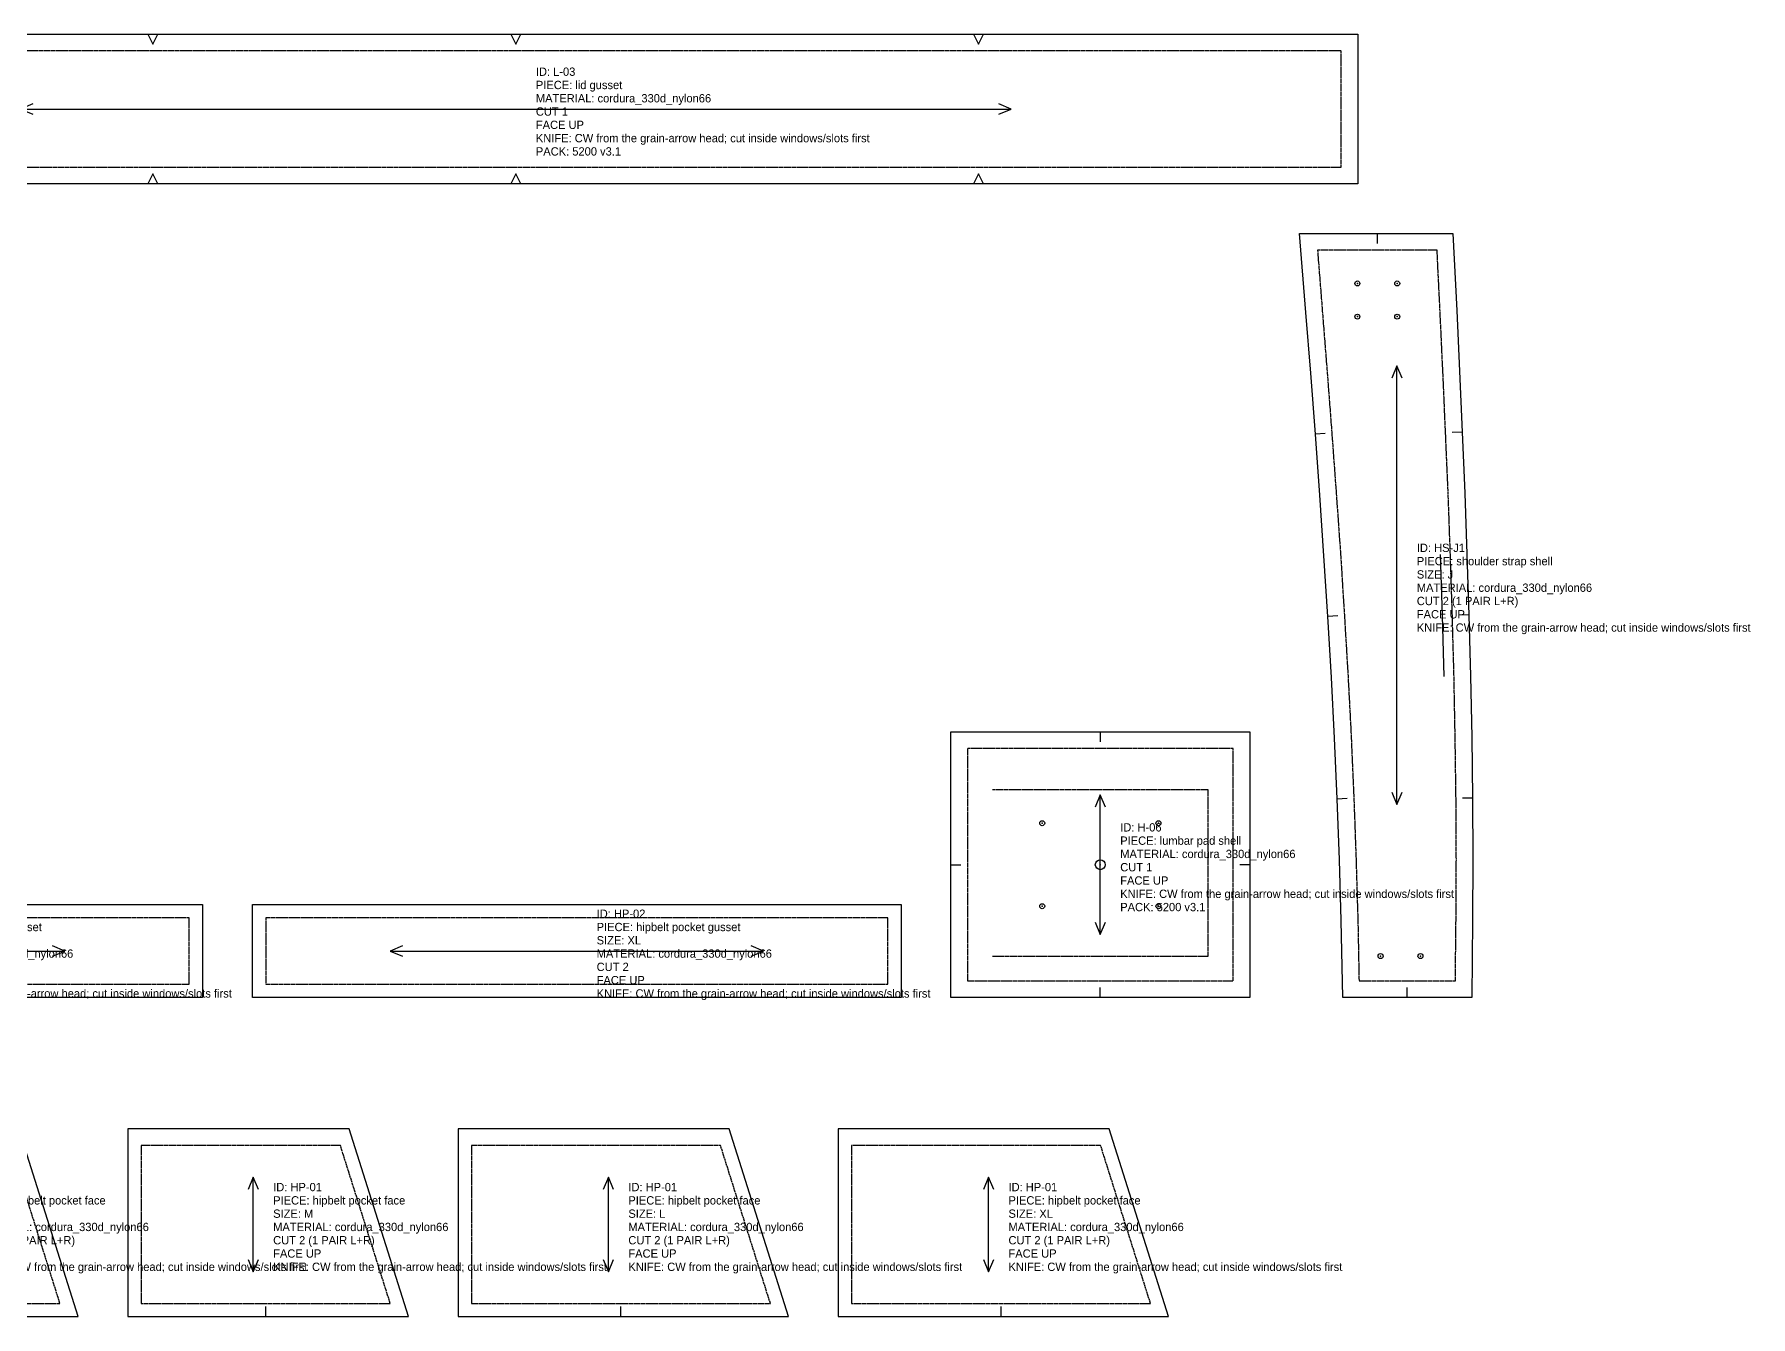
# Model space of a CAD drawing. Header units: millimetres. Extents: x 0 to 2067, y 0 to 2559.
# Drawn here: x 1034 to 2067, y 1417 to 2189 of the extents above; entities that cross this region are included whole.
import ezdxf

# ---------------------------------------------------------------- set-up
doc = ezdxf.new("R2010")
doc.units = ezdxf.units.MM
doc.linetypes.add('DASHED', pattern=[1.524, 1.27, -0.254])
for name, color, linetype in [('CUT', 7, 'Continuous'), ('DRILL', 4, 'Continuous'), ('GRAIN', 5, 'Continuous'), ('INTERNAL', 6, 'Continuous'), ('NOTCH', 1, 'Continuous'), ('SEW', 3, 'Continuous'), ('TEXT', 2, 'Continuous')]:
    doc.layers.add(name, color=color, linetype=linetype)

# ---------------------------------------------------------------- blocks, each defined once
blk = doc.blocks.new('HP-01_S_12')
at = {"layer": 'CUT'}
blk.add_lwpolyline([(-8, 105), (-8, -8), (123.9, -8), (88.2, 105)], close=True, dxfattribs=at)
at = {"layer": 'GRAIN'}
for points in [[(52.1, 68.6), (49, 76), (45.9, 68.6)], [(49, 19), (49, 76)], [(45.9, 26.4), (49, 19), (52.1, 26.4)]]:
    blk.add_lwpolyline(points, dxfattribs=at)
at = {"layer": 'NOTCH'}
blk.add_lwpolyline([(56.5, -8), (56.5, -2)], dxfattribs=at)
at = {"layer": 'SEW', "linetype": 'DASHED'}
blk.add_lwpolyline([(0, 0), (113, 0), (83, 95), (0, 95)], close=True, dxfattribs=at)
at = {"layer": 'TEXT'}
for s, p in [('ID: HP-01', (61, 67.5)), ('PIECE: hipbelt pocket face', (61, 59.5)), ('SIZE: S', (61, 51.5)), ('MATERIAL: cordura_330d_nylon66', (61, 43.5)), ('CUT 2 (1 PAIR L+R)', (61, 35.5)), ('FACE UP', (61, 27.5)), ('KNIFE: CW from the grain-arrow head; cut inside windows/slots first', (61, 19.5))]:
    blk.add_text(s, height=5, dxfattribs=at).set_placement(p)
blk = doc.blocks.new('HP-01_M_13')
at = {"layer": 'CUT'}
blk.add_lwpolyline([(-8, 105), (-8, -8), (160.9, -8), (125.2, 105)], close=True, dxfattribs=at)
at = {"layer": 'GRAIN'}
for points in [[(70.6, 68.6), (67.5, 76), (64.4, 68.6)], [(67.5, 19), (67.5, 76)], [(64.4, 26.4), (67.5, 19), (70.6, 26.4)]]:
    blk.add_lwpolyline(points, dxfattribs=at)
at = {"layer": 'NOTCH'}
blk.add_lwpolyline([(75, -8), (75, -2)], dxfattribs=at)
at = {"layer": 'SEW', "linetype": 'DASHED'}
blk.add_lwpolyline([(0, 0), (150, 0), (120, 95), (0, 95)], close=True, dxfattribs=at)
at = {"layer": 'TEXT'}
for s, p in [('ID: HP-01', (79.5, 67.5)), ('PIECE: hipbelt pocket face', (79.5, 59.5)), ('SIZE: M', (79.5, 51.5)), ('MATERIAL: cordura_330d_nylon66', (79.5, 43.5)), ('CUT 2 (1 PAIR L+R)', (79.5, 35.5)), ('FACE UP', (79.5, 27.5)), ('KNIFE: CW from the grain-arrow head; cut inside windows/slots first', (79.5, 19.5))]:
    blk.add_text(s, height=5, dxfattribs=at).set_placement(p)
blk = doc.blocks.new('HP-01_L_14')
at = {"layer": 'CUT'}
blk.add_lwpolyline([(-8, 105), (-8, -8), (190.9, -8), (155.2, 105)], close=True, dxfattribs=at)
at = {"layer": 'GRAIN'}
for points in [[(85.6, 68.6), (82.5, 76), (79.4, 68.6)], [(82.5, 19), (82.5, 76)], [(79.4, 26.4), (82.5, 19), (85.6, 26.4)]]:
    blk.add_lwpolyline(points, dxfattribs=at)
at = {"layer": 'NOTCH'}
blk.add_lwpolyline([(90, -8), (90, -2)], dxfattribs=at)
at = {"layer": 'SEW', "linetype": 'DASHED'}
blk.add_lwpolyline([(0, 0), (180, 0), (150, 95), (0, 95)], close=True, dxfattribs=at)
at = {"layer": 'TEXT'}
for s, p in [('ID: HP-01', (94.5, 67.5)), ('PIECE: hipbelt pocket face', (94.5, 59.5)), ('SIZE: L', (94.5, 51.5)), ('MATERIAL: cordura_330d_nylon66', (94.5, 43.5)), ('CUT 2 (1 PAIR L+R)', (94.5, 35.5)), ('FACE UP', (94.5, 27.5)), ('KNIFE: CW from the grain-arrow head; cut inside windows/slots first', (94.5, 19.5))]:
    blk.add_text(s, height=5, dxfattribs=at).set_placement(p)
blk = doc.blocks.new('HP-01_XL_15')
at = {"layer": 'CUT'}
blk.add_lwpolyline([(-8, 105), (-8, -8), (190.9, -8), (155.2, 105)], close=True, dxfattribs=at)
at = {"layer": 'GRAIN'}
for points in [[(85.6, 68.6), (82.5, 76), (79.4, 68.6)], [(82.5, 19), (82.5, 76)], [(79.4, 26.4), (82.5, 19), (85.6, 26.4)]]:
    blk.add_lwpolyline(points, dxfattribs=at)
at = {"layer": 'NOTCH'}
blk.add_lwpolyline([(90, -8), (90, -2)], dxfattribs=at)
at = {"layer": 'SEW', "linetype": 'DASHED'}
blk.add_lwpolyline([(0, 0), (180, 0), (150, 95), (0, 95)], close=True, dxfattribs=at)
at = {"layer": 'TEXT'}
for s, p in [('ID: HP-01', (94.5, 67.5)), ('PIECE: hipbelt pocket face', (94.5, 59.5)), ('SIZE: XL', (94.5, 51.5)), ('MATERIAL: cordura_330d_nylon66', (94.5, 43.5)), ('CUT 2 (1 PAIR L+R)', (94.5, 35.5)), ('FACE UP', (94.5, 27.5)), ('KNIFE: CW from the grain-arrow head; cut inside windows/slots first', (94.5, 19.5))]:
    blk.add_text(s, height=5, dxfattribs=at).set_placement(p)
blk = doc.blocks.new('HP-02_L_18')
at = {"layer": 'CUT'}
blk.add_lwpolyline([(-8, -8), (-8, 48), (382.6, 48), (382.6, -8)], close=True, dxfattribs=at)
at = {"layer": 'GRAIN'}
for points in [[(82.3, 23.1), (74.9, 20), (82.3, 16.9)], [(292.3, 16.9), (299.7, 20), (292.3, 23.1)], [(74.9, 20), (299.7, 20)]]:
    blk.add_lwpolyline(points, dxfattribs=at)
at = {"layer": 'SEW', "linetype": 'DASHED'}
blk.add_lwpolyline([(0, 0), (374.6, 0), (374.6, 40), (0, 40)], close=True, dxfattribs=at)
at = {"layer": 'TEXT'}
for s, p in [('ID: HP-02', (199.3, 40)), ('PIECE: hipbelt pocket gusset', (199.3, 32)), ('SIZE: L', (199.3, 24)), ('MATERIAL: cordura_330d_nylon66', (199.3, 16)), ('CUT 2', (199.3, 8)), ('FACE UP', (199.3, 0)), ('KNIFE: CW from the grain-arrow head; cut inside windows/slots first', (199.3, -8))]:
    blk.add_text(s, height=5, dxfattribs=at).set_placement(p)
blk = doc.blocks.new('HP-02_XL_19')
at = {"layer": 'CUT'}
blk.add_lwpolyline([(-8, -8), (-8, 48), (382.6, 48), (382.6, -8)], close=True, dxfattribs=at)
at = {"layer": 'GRAIN'}
for points in [[(82.3, 23.1), (74.9, 20), (82.3, 16.9)], [(292.3, 16.9), (299.7, 20), (292.3, 23.1)], [(74.9, 20), (299.7, 20)]]:
    blk.add_lwpolyline(points, dxfattribs=at)
at = {"layer": 'SEW', "linetype": 'DASHED'}
blk.add_lwpolyline([(0, 0), (374.6, 0), (374.6, 40), (0, 40)], close=True, dxfattribs=at)
at = {"layer": 'TEXT'}
for s, p in [('ID: HP-02', (199.3, 40)), ('PIECE: hipbelt pocket gusset', (199.3, 32)), ('SIZE: XL', (199.3, 24)), ('MATERIAL: cordura_330d_nylon66', (199.3, 16)), ('CUT 2', (199.3, 8)), ('FACE UP', (199.3, 0)), ('KNIFE: CW from the grain-arrow head; cut inside windows/slots first', (199.3, -8))]:
    blk.add_text(s, height=5, dxfattribs=at).set_placement(p)
blk = doc.blocks.new('H-06_20')
at = {"layer": 'CUT'}
blk.add_lwpolyline([(-10, -10), (-10, 150), (170, 150), (170, -10)], close=True, dxfattribs=at)
at = {"layer": 'DRILL'}
for centre, radius in [((45, 95), 1.5), ((115, 95), 1.5), ((80, 70), 3), ((45, 45), 1.5), ((115, 45), 1.5)]:
    blk.add_circle(centre, radius, dxfattribs=at)
for p in [(45, 95), (115, 95), (80, 70), (45, 45), (115, 45)]:
    blk.add_point(p, dxfattribs=at)
at = {"layer": 'GRAIN'}
for points in [[(83.1, 104.6), (80, 112), (76.9, 104.6)], [(80, 28), (80, 112)], [(76.9, 35.4), (80, 28), (83.1, 35.4)]]:
    blk.add_lwpolyline(points, dxfattribs=at)
at = {"layer": 'NOTCH'}
for points in [[(80, 150), (80, 144)], [(-10, 70), (-4, 70)], [(170, 70), (164, 70)], [(80, -10), (80, -4)]]:
    blk.add_lwpolyline(points, dxfattribs=at)
at = {"layer": 'SEW', "linetype": 'DASHED'}
blk.add_lwpolyline([(0, 0), (160, 0), (160, 140), (0, 140)], close=True, dxfattribs=at)
blk.add_lwpolyline([(15, 15), (145, 15), (145, 115), (15, 115)], dxfattribs=at)
at = {"layer": 'TEXT'}
for s, p in [('ID: H-06', (92, 90)), ('PIECE: lumbar pad shell', (92, 82)), ('MATERIAL: cordura_330d_nylon66', (92, 74)), ('CUT 1', (92, 66)), ('FACE UP', (92, 58)), ('KNIFE: CW from the grain-arrow head; cut inside windows/slots first', (92, 50)), ('PACK: 5200 v3.1', (92, 42))]:
    blk.add_text(s, height=5, dxfattribs=at).set_placement(p)
blk = doc.blocks.new('HS-J1_J_21')
at = {"layer": 'CUT'}
blk.add_lwpolyline([(-46.8, 450), (45.5, 450), (47.8, 403.8), (49.5, 367.1), (51.1, 330.4), (52.7, 293.7), (54, 257), (55.2, 220.3), (56.2, 183.6), (56.9, 146.8), (57.4, 110.1), (57.6, 73.3), (57.4, 36.6), (56.9, -10), (-20.8, -10), (-21.7, 36.4), (-22.8, 73), (-24.1, 109.6), (-25.7, 146.2), (-27.6, 182.8), (-29.8, 219.4), (-32.1, 256), (-34.6, 292.6), (-37.3, 329.3), (-40.1, 365.9), (-43, 402.5)], close=True, dxfattribs=at)
at = {"layer": 'DRILL'}
for centre in [(-12, 420), (12, 420), (-12, 400), (12, 400), (2, 15), (26, 15)]:
    blk.add_circle(centre, 1.5, dxfattribs=at)
for p in [(-12, 420), (12, 420), (-12, 400), (12, 400), (2, 15), (26, 15)]:
    blk.add_point(p, dxfattribs=at)
at = {"layer": 'GRAIN'}
for points in [[(15, 363), (11.8, 370.3), (8.7, 363)], [(11.8, 106.3), (11.8, 370.3)], [(8.7, 113.7), (11.8, 106.3), (15, 113.7)]]:
    blk.add_lwpolyline(points, dxfattribs=at)
at = {"layer": 'INTERNAL', "linetype": 'CONTINUOUS'}
blk.add_lwpolyline([(40.2, 183.3), (39.2, 220), (38, 256.7)], dxfattribs=at)
at = {"layer": 'NOTCH'}
for points in [[(0, 450), (0, 444)], [(-37.3, 329.4), (-31.4, 329.8)], [(51.1, 330.5), (45.1, 330.2)], [(-29.8, 219.6), (-23.8, 220)], [(55.2, 220.4), (49.2, 220.2)], [(-24.1, 109.7), (-18.1, 110)], [(57.4, 110.1), (51.4, 110.1)], [(18, -10), (18, -4)]]:
    blk.add_lwpolyline(points, dxfattribs=at)
at = {"layer": 'SEW', "linetype": 'DASHED'}
blk.add_lwpolyline([(-36, 440), (-33.1, 403.3), (-30.2, 366.7), (-27.4, 330), (-24.7, 293.3), (-22.1, 256.7), (-19.8, 220), (-17.6, 183.3), (-15.7, 146.7), (-14.1, 110), (-12.8, 73.3), (-11.7, 36.7), (-11, 0), (47, 0), (47.4, 36.7), (47.6, 73.3), (47.4, 110), (46.9, 146.7), (46.2, 183.3), (45.2, 220), (44, 256.7), (42.7, 293.3), (41.1, 330), (39.5, 366.7), (37.8, 403.3), (36, 440)], close=True, dxfattribs=at)
at = {"layer": 'TEXT'}
for s, p in [('ID: HS-J1', (23.8, 258.3)), ('PIECE: shoulder strap shell', (23.8, 250.3)), ('SIZE: J', (23.8, 242.3)), ('MATERIAL: cordura_330d_nylon66', (23.8, 234.3)), ('CUT 2 (1 PAIR L+R)', (23.8, 226.3)), ('FACE UP', (23.8, 218.3)), ('KNIFE: CW from the grain-arrow head; cut inside windows/slots first', (23.8, 210.3))]:
    blk.add_text(s, height=5, dxfattribs=at).set_placement(p)
blk = doc.blocks.new('L-03_25')
at = {"layer": 'CUT'}
blk.add_lwpolyline([(-10, -10), (-10, 80), (1004.1, 80), (1004.1, -10)], close=True, dxfattribs=at)
at = {"layer": 'GRAIN'}
for points in [[(206.2, 38.1), (198.8, 35), (206.2, 31.9)], [(198.8, 35), (795.3, 35)], [(787.9, 31.9), (795.3, 35), (787.9, 38.1)]]:
    blk.add_lwpolyline(points, dxfattribs=at)
at = {"layer": 'NOTCH'}
for points in [[(-9.2, 74.9), (-2.8, 72.8), (-4.9, 79.2)], [(275.5, 80), (278.5, 74), (281.5, 80)], [(494.1, 80), (497.1, 74), (500.1, 80)], [(772.6, 80), (775.6, 74), (778.6, 80)], [(-4.9, -9.2), (-2.8, -2.8), (-9.2, -4.9)], [(281.5, -10), (278.5, -4), (275.5, -10)], [(500.1, -10), (497.1, -4), (494.1, -10)], [(778.6, -10), (775.6, -4), (772.6, -10)]]:
    blk.add_lwpolyline(points, dxfattribs=at)
at = {"layer": 'SEW', "linetype": 'DASHED'}
blk.add_lwpolyline([(0, 0), (994.1, 0), (994.1, 70), (0, 70)], close=True, dxfattribs=at)
at = {"layer": 'TEXT'}
for s, p in [('PIECE: lid gusset', (509.1, 47)), ('ID: L-03', (509.1, 55)), ('MATERIAL: cordura_330d_nylon66', (509.1, 39)), ('CUT 1', (509.1, 31)), ('FACE UP', (509.1, 23)), ('KNIFE: CW from the grain-arrow head; cut inside windows/slots first', (509.1, 15)), ('PACK: 5200 v3.1', (509.1, 7))]:
    blk.add_text(s, height=5, dxfattribs=at).set_placement(p)

msp = doc.modelspace()

# ---------------------------------------------------------------- block references
at = {"layer": 'CUT'}
for name, p in [('L-03_25', (826.5, 2109.2)), ('HS-J1_J_21', (1842.3, 1619.2)), ('H-06_20', (1595.5, 1619.2)), ('HP-02_L_18', (752.2, 1617.2)), ('HP-02_XL_19', (1172.9, 1617.2)), ('HP-01_S_12', (936, 1425.1)), ('HP-01_M_13', (1097.9, 1425.1)), ('HP-01_L_14', (1296.8, 1425.1)), ('HP-01_XL_15', (1525.7, 1425.1))]:
    msp.add_blockref(name, p, dxfattribs=at)

doc.saveas('drawing.dxf')
